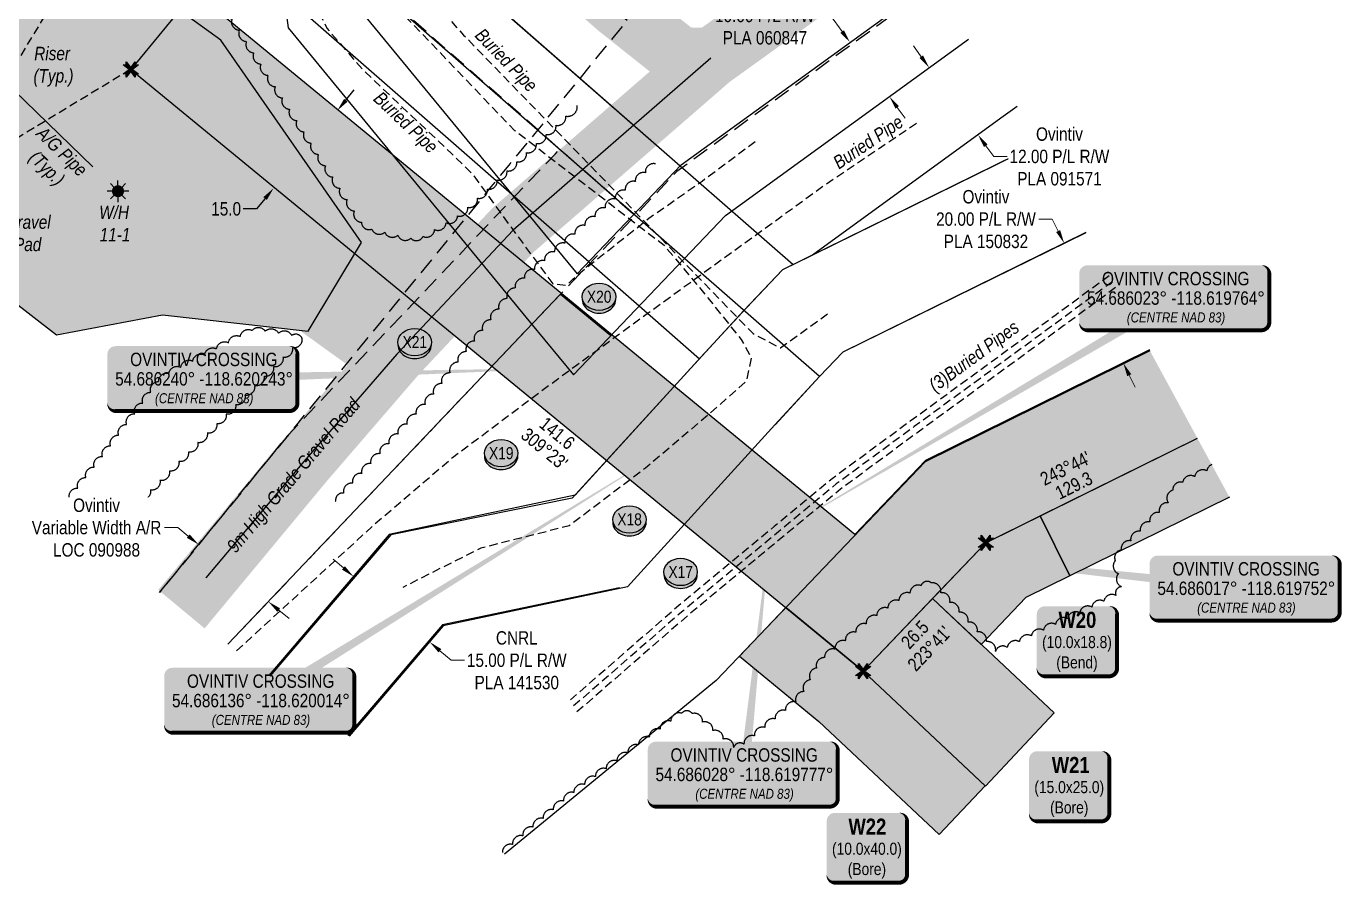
# Model space of a CAD drawing. Extents: x 391873 to 399328, y 6054492 to 6062838.
# Drawn here: x 398008 to 398991, y 6056216 to 6056857 of the extents above; entities that cross this region are included whole.
import ezdxf
from ezdxf.enums import TextEntityAlignment as Align

# ---------------------------------------------------------------- set-up
doc = ezdxf.new("R2010")
doc.units = 0
doc.header["$LTSCALE"] = 5
doc.header["$PDSIZE"] = 0.5
for name, pattern in [('0', [1, 1, 0]), ('foc-ACCESSROAD', [3.75, 2.5, -1.25]), ('foc-TIELINE', [1.875, 1.25, -0.625]), ('UG_PIPE', [1.875, 1.25, -0.625])]:
    doc.linetypes.add(name, pattern=pattern)
doc.layers.get('Defpoints').update_dxf_attribs({"color": 9})
for name, color, linetype, true_color in [('AS-PIPE-AG', 7, 'Continuous', 0x7d00fa), ('AS-PIPE-AG-T', 7, 'Continuous', 0x7d00fa), ('P-TEMP-BLUE-H', 7, 'Continuous', 0x99e6ff)]:
    doc.layers.add(name, color=color, linetype=linetype, true_color=true_color)
for name, color, linetype in [('AS-PIPE-UG', 44, 'UG_PIPE'), ('AS-PIPE-UG-T', 44, 'Continuous'), ('AS-ROADS', 254, 'Continuous'), ('C-RW', 13, 'Continuous'), ('C-WS', 13, 'foc-ACCESSROAD'), ('C-WS-S', 8, 'Continuous'), ('F-AR', 190, 'foc-ACCESSROAD'), ('F-RW', 190, 'Continuous'), ('L-BD1', 253, 'Continuous'), ('L-MON', 1, 'Continuous'), ('L-TIE', 7, 'foc-TIELINE'), ('P-CROSSINGS', 250, 'Continuous'), ('P-PROPOSED', 10, 'Continuous'), ('P-PROPOSED-H', 21, 'Continuous'), ('P-TEMP-BLOCKS', 250, 'Continuous'), ('P-TEMP-BLUE', 146, 'Continuous'), ('P-TXT', 4, 'Continuous'), ('T-BUSH', 110, '0')]:
    doc.layers.add(name, color=color, linetype=linetype)
for name, color, linetype, lineweight in [('C-RW-T', 13, 'Continuous', 9), ('F-RW-T', 190, 'Continuous', 9), ('F-WS-T', 190, 'Continuous', 9), ('T-TEXT', 48, 'Continuous', 18)]:
    doc.layers.add(name, color=color, linetype=linetype, lineweight=lineweight)
doc.styles.add('80', font='ARIALN.TTF', dxfattribs={"height": 10})
doc.styles.add('80CG', font='ARIALN.TTF', dxfattribs={"height": 10})
doc.styles.add('80L', font='ARIALN.TTF', dxfattribs={"height": 10})
doc.styles.add('BOLD', font='ARIALNB.TTF')
doc.styles.add('Crossing', font='ARIALN.TTF', dxfattribs={"height": 10})
doc.dimstyles.new('Compass 5 000', dxfattribs={"dimscale": 5, "dimtxt": 9, "dimasz": 2, "dimexe": 0.2, "dimexo": 0.0625, "dimgap": 0.5, "dimtad": 0, "dimtih": 1, "dimtoh": 1, "dimzin": 0, "dimdsep": 46, "dimtxsty": '80CG', "dimcen": 0.1, "dimse1": 1, "dimse2": 1, "dimclrd": 256, "dimclrt": 256, "dimaunit": 1, "dimadec": 4, "dimazin": 0, "dimtfac": 0.06, "dimtofl": 0, "dimtmove": 0, "dimatfit": 1, "dimfxl": 0.2, "dimtolj": 1, "dimtzin": 0, "dimlwd": -1, "dimarcsym": 0})

# ---------------------------------------------------------------- blocks, each defined once
blk = doc.blocks.new('*U47')
at = {"true_color": 0x99e6ff}
h = blk.add_hatch(color=141, dxfattribs=at)
edge = h.paths.add_edge_path()
edge.add_line((-24, -33.63), (24, -33.63))
edge.add_arc((24, -27.63), 6, 270, 360)
edge.add_line((30, -27.63), (30, 12.5))
edge.add_arc((24, 12.5), 6, 0, 90)
edge.add_line((24, 18.5), (-24, 18.5))
edge.add_arc((-24, 12.5), 6, 90, 180)
edge.add_line((-30, 12.5), (-30, -27.63))
edge.add_arc((-24, -27.63), 6, 180, 270)
at = {"color": 250, "flags": 128}
blk.add_lwpolyline([(-24, -33.63, 3, 3, 0), (24, -33.63, 3, 3, 0.414214), (30, -27.63, 3, 3, 0), (30, 12.5, 3, 0, 0.414214), (24, 18.5, 0, 0, 0), (-24, 18.5, 0, 0, 0.414214), (-30, 12.5, 0, 0, 0), (-30, -27.63, 0, 3, 0.414214)], format="xyseb", close=True, dxfattribs=at)
at = {"flags": 128}
blk.add_lwpolyline([(-18.23, 1.37, 0, 7.5, 0), (0, 0, 0, 0, 0)], format="xyseb", dxfattribs=at)
at = {"color": 250}
for tag, p, height, style in [('TEMP_AREA_W1_001', (-9.21, 2.24), 12, 'BOLD'), ('ENTER_TEXT_001', (-30.66, -12.78), 9, '80')]:
    blk.add_attdef(tag, p, '', height=height, dxfattribs=dict(at, style=style))
blk = doc.blocks.new('*U48')
at = {"true_color": 0x99e6ff}
h = blk.add_hatch(color=141, dxfattribs=at)
edge = h.paths.add_edge_path()
edge.add_line((-24, -33.83), (24, -33.83))
edge.add_arc((24, -27.83), 6, 270, 360)
edge.add_line((30, -27.83), (30, 12.5))
edge.add_arc((24, 12.5), 6, 0, 90)
edge.add_line((24, 18.5), (-24, 18.5))
edge.add_arc((-24, 12.5), 6, 90, 180)
edge.add_line((-30, 12.5), (-30, -27.83))
edge.add_arc((-24, -27.83), 6, 180, 270)
at = {"color": 250, "flags": 128}
blk.add_lwpolyline([(-24, -33.83, 3, 3, 0), (24, -33.83, 3, 3, 0.414214), (30, -27.83, 3, 3, 0), (30, 12.5, 3, 0, 0.414214), (24, 18.5, 0, 0, 0), (-24, 18.5, 0, 0, 0.414214), (-30, 12.5, 0, 0, 0), (-30, -27.83, 0, 3, 0.414214)], format="xyseb", close=True, dxfattribs=at)
at = {"flags": 128}
blk.add_lwpolyline([(-18.23, 1.37, 0, 7.5, 0), (0, 0, 0, 0, 0)], format="xyseb", dxfattribs=at)
at = {"color": 250}
for tag, p, height, style in [('TEMP_AREA_W1_001', (-9.21, 2.24), 12, 'BOLD'), ('ENTER_TEXT_001', (-30.66, -12.78), 9, '80')]:
    blk.add_attdef(tag, p, '', height=height, dxfattribs=dict(at, style=style))
blk = doc.blocks.new('*D185')
at = {"layer": 'C-RW-T', "transparency": 16777216}
for p, q in [((398245.26, 6056452.9), (398237.67, 6056459.42)), ((398317.32, 6056391.05), (398325.65, 6056383.91)), ((398325.65, 6056383.91), (398335.65, 6056383.91))]:
    blk.add_line(p, q, dxfattribs=at)
for points in [[(398246.34, 6056454.17), (398244.17, 6056451.64), (398252.84, 6056446.39)], [(398318.41, 6056392.32), (398316.24, 6056389.79), (398309.73, 6056397.56)]]:
    blk.add_solid(points, dxfattribs=at)
at = {"layer": 'Defpoints', "color": 0, "transparency": 16777216}
for p in [(398309.73, 6056397.56), (398195.8, 6056379.93), (398252.69, 6056331.1)]:
    blk.add_point(p, dxfattribs=at)
at = {"layer": 'C-RW-T', "transparency": 16777216, "insert": (398374.73, 6056383.91), "char_height": 10, "attachment_point": 5, "style": '80CG'}
blk.add_mtext('\\A1;CNRL\\P15.00 P/L R/W\\PPLA 141530', dxfattribs=at)
blk = doc.blocks.new('*D186')
at = {"layer": 'Defpoints', "color": 0, "transparency": 16777216}
for p in [(398783.56, 6056695.37), (398730.59, 6056669.22), (398774.83, 6056579.61)]:
    blk.add_point(p, dxfattribs=at)
at = {"layer": 'F-RW-T', "transparency": 16777216}
for p, q in [((398774.71, 6056713.3), (398764.71, 6056713.3)), ((398779.13, 6056704.34), (398774.71, 6056713.3)), ((398832.22, 6056596.79), (398836.65, 6056587.82))]:
    blk.add_line(p, q, dxfattribs=at)
for points in [[(398780.63, 6056705.08), (398777.64, 6056703.6), (398783.56, 6056695.37)], [(398833.72, 6056597.53), (398830.73, 6056596.05), (398827.8, 6056605.76)]]:
    blk.add_solid(points, dxfattribs=at)
at = {"layer": 'F-RW-T', "transparency": 16777216, "insert": (398725.17, 6056713.3), "char_height": 10, "attachment_point": 5, "style": '80CG'}
blk.add_mtext('\\A1;Ovintiv\\P20.00 P/L R/W\\PPLA 150832', dxfattribs=at)
blk = doc.blocks.new('*D190')
at = {"layer": 'Defpoints', "color": 0, "transparency": 16777216}
for p in [(398719.24, 6056776.25), (398576.1, 6056749.04), (398612.62, 6056698.78)]:
    blk.add_point(p, dxfattribs=at)
at = {"layer": 'F-RW-T', "transparency": 16777216}
for p, q in [((398676.85, 6056834.6), (398670.97, 6056842.69)), ((398725.12, 6056768.16), (398730.99, 6056760.07)), ((398730.99, 6056760.07), (398740.99, 6056760.07))]:
    blk.add_line(p, q, dxfattribs=at)
for points in [[(398678.2, 6056835.58), (398675.5, 6056833.62), (398682.73, 6056826.51)], [(398726.46, 6056769.14), (398723.77, 6056767.18), (398719.24, 6056776.25)]]:
    blk.add_solid(points, dxfattribs=at)
at = {"layer": 'F-RW-T', "transparency": 16777216, "insert": (398780.08, 6056760.07), "char_height": 10, "attachment_point": 5, "style": '80CG', "bg_fill": 3, "box_fill_scale": 1.1, "bg_fill_color": 256, "bg_fill_true_color": 13158600, "bg_fill_transparency": 0}
blk.add_mtext('\\A1;Ovintiv\\P12.00 P/L R/W\\PPLA 091571', dxfattribs=at)
blk = doc.blocks.new('*D189')
at = {"layer": 'Defpoints', "color": 0, "transparency": 16777216}
for p in [(398617.09, 6056840.5), (398623.69, 6056845.29), (398646.45, 6056800.05)]:
    blk.add_point(p, dxfattribs=at)
at = {"layer": 'F-RW-T', "transparency": 16777216}
for p, q in [((398609.16, 6056865.31), (398599.16, 6056865.31)), ((398617.81, 6056853.38), (398609.16, 6056865.31)), ((398658.92, 6056796.75), (398664.79, 6056788.65))]:
    blk.add_line(p, q, dxfattribs=at)
for points in [[(398619.16, 6056854.36), (398616.46, 6056852.4), (398623.69, 6056845.29)], [(398660.27, 6056797.73), (398657.57, 6056795.77), (398653.05, 6056804.84)]]:
    blk.add_solid(points, dxfattribs=at)
at = {"layer": 'F-RW-T', "transparency": 16777216, "insert": (398560.07, 6056865.31), "char_height": 10, "attachment_point": 5, "style": '80CG'}
blk.add_mtext('\\A1;Ovintiv\\P10.00 P/L R/W\\PPLA 060847', dxfattribs=at)
blk = doc.blocks.new('*D191')
at = {"layer": 'Defpoints', "color": 0, "transparency": 16777216}
for p in [(398288.36, 6056755.16), (398193.09, 6056736.4), (398240.78, 6056697.23)]:
    blk.add_point(p, dxfattribs=at)
at = {"layer": 'P-TXT', "transparency": 16777216}
for p, q in [((398247.02, 6056802.06), (398253.36, 6056809.79)), ((398186.74, 6056728.67), (398180.39, 6056720.94)), ((398180.39, 6056720.94), (398170.39, 6056720.94))]:
    blk.add_line(p, q, dxfattribs=at)
for points in [[(398245.73, 6056803.12), (398248.31, 6056801), (398240.67, 6056794.33)], [(398185.45, 6056729.73), (398188.03, 6056727.61), (398193.09, 6056736.4)]]:
    blk.add_solid(points, dxfattribs=at)
at = {"layer": 'P-TXT', "transparency": 16777216, "insert": (398157.64, 6056720.94), "char_height": 10, "attachment_point": 5, "style": '80CG'}
blk.add_mtext('\\A1;15.0', dxfattribs=at)
blk = doc.blocks.new('xing2')
h = blk.add_hatch(color=50)
h.dxf.hatch_style = 1
edge = h.paths.add_edge_path()
edge.add_ellipse((0, 0), major_axis=(-12.5, 0), ratio=0.816297, start_angle=0, end_angle=360)
h = blk.add_hatch(color=250)
h.dxf.hatch_style = 1
edge = h.paths.add_edge_path()
edge.add_ellipse((0, -2.05), major_axis=(-12.5, 0), ratio=0.816297, start_angle=0, end_angle=180)
edge.add_line((12.5, -2.05), (12.5, 0))
edge.add_ellipse((0, 0), major_axis=(-12.5, 0), ratio=0.816297, start_angle=0, end_angle=180, ccw=False)
edge.add_line((-12.5, 0), (-12.5, -2.05))
at = {"color": 250}
blk.add_ellipse((0, 0), major_axis=(-12.5, 0), ratio=0.816297, dxfattribs=at)
blk.add_ellipse((0, -2.05), major_axis=(-12.5, 0), ratio=0.816297, start_param=0, end_param=3.141593, dxfattribs=at)
at = {"color": 250, "style": 'Crossing'}
blk.add_attdef('CROSSING', text='', height=9, dxfattribs=at).set_placement((0.09, 0.02), align=Align.MIDDLE_CENTER)
at = {"color": 250, "style": 'Crossing', "flags": 1}
for tag, p in [('OWNER', (0.09, -12.49)), ('DESCRIPTION', (0.09, -25.77)), ('LOCATION', (0.09, -39.3)), ('DWG_REF', (0.09, -52.84))]:
    blk.add_attdef(tag, text='', height=9, dxfattribs=at).set_placement(p, align=Align.MIDDLE_CENTER)
blk = doc.blocks.new('GAS')
h = blk.add_hatch(color=255)
h.dxf.hatch_style = 1
edge = h.paths.add_edge_path()
edge.add_arc((0, 0), 0.9, 0, 360)
for p, q in [((-0.81, 0), (-1.62, 0)), ((-0.57, 0.57), (-1.14, 1.14)), ((0, 0.81), (0, 1.62)), ((0.57, 0.57), (1.14, 1.14)), ((1.62, 0), (0.81, 0)), ((-0.57, -0.57), (-1.14, -1.14)), ((0, -0.81), (0, -1.62)), ((1.14, -1.14), (0.57, -0.57))]:
    blk.add_line(p, q)
blk.add_circle((0, 0), 0.8)
blk = doc.blocks.new('TEMP')
h = blk.add_hatch(color=255)
h.dxf.hatch_style = 1
h.paths.add_polyline_path([(0, 0.25), (-0.67, 1.15), (-0.67, 0.67), (-1.15, 0.67), (-0.25, 0), (-1.15, -0.67), (-0.67, -0.67), (-0.67, -1.15), (0, -0.25), (0.67, -1.15), (0.67, -0.67), (1.15, -0.67), (0.25, 0), (1.15, 0.67), (0.67, 0.67), (0.67, 1.15)])
h.paths.add_polyline_path([(0.57, 0.85), (0.57, 0.57), (0.85, 0.57), (0.08, 0), (0.85, -0.57), (0.57, -0.57), (0.57, -0.85), (0, -0.08), (-0.57, -0.85), (-0.57, -0.57), (-0.85, -0.57), (-0.08, 0), (-0.85, 0.57), (-0.57, 0.57), (-0.57, 0.85), (0, 0.08)], flags=16)
h = blk.add_hatch(color=1)
h.dxf.hatch_style = 1
h.paths.add_polyline_path([(0, 0.08), (-0.57, 0.85), (-0.57, 0.57), (-0.85, 0.57), (-0.08, 0), (-0.85, -0.57), (-0.57, -0.57), (-0.57, -0.85), (0, -0.08), (0.57, -0.85), (0.57, -0.57), (0.85, -0.57), (0.08, 0), (0.85, 0.57), (0.57, 0.57), (0.57, 0.85)])
at = {"color": 1}
for p, q in [((-0.08, 0), (0.08, 0)), ((0, 0.08), (0, -0.08))]:
    blk.add_line(p, q, dxfattribs=at)
at = {"color": 255, "flags": 128}
blk.add_lwpolyline([(-0.25, 0), (-1.15, 0.67), (-0.67, 0.67), (-0.67, 1.15), (0, 0.25), (0.67, 1.15), (0.67, 0.67), (1.15, 0.67), (0.25, 0), (1.15, -0.67), (0.67, -0.67), (0.67, -1.15), (0, -0.25), (-0.67, -1.15), (-0.67, -0.67), (-1.15, -0.67)], close=True, dxfattribs=at)
at = {"color": 1, "flags": 128}
blk.add_lwpolyline([(-0.08, 0), (-0.85, 0.57), (-0.57, 0.57), (-0.57, 0.85), (0, 0.08), (0.57, 0.85), (0.57, 0.57), (0.85, 0.57), (0.08, 0), (0.85, -0.57), (0.57, -0.57), (0.57, -0.85), (0, -0.08), (-0.57, -0.85), (-0.57, -0.57), (-0.85, -0.57)], close=True, dxfattribs=at)
blk = doc.blocks.new('*U209')
h = blk.add_hatch(color=255)
edge = h.paths.add_edge_path()
edge.add_line((-66, -24), (64, -24))
edge.add_arc((64, -18), 6, 270, 360)
edge.add_line((70, -18), (70, 18.5))
edge.add_arc((64, 18.5), 6, 0, 90)
edge.add_line((64, 24.5), (-66, 24.5))
edge.add_arc((-66, 18.5), 6, 90, 180)
edge.add_line((-72, 18.5), (-72, -18))
edge.add_arc((-66, -18), 6, 180, 270)
at = {"color": 14, "flags": 128}
blk.add_lwpolyline([(19.43, 182.64, 0, 7.5, 0), (0, 0, 0, 0, 0)], format="xyseb", dxfattribs=at)
blk.add_lwpolyline([(-66, -24, 3, 3, 0), (64, -24, 3, 3, 0.414214), (70, -18, 3, 3, 0), (70, 18.5, 3, 0, 0.414214), (64, 24.5, 0, 0, 0), (-66, 24.5, 0, 0, 0.414214), (-72, 18.5, 0, 0, 0), (-72, -18, 0, 3, 0.414214)], format="xyseb", close=True, dxfattribs=at)
at = {"color": 14, "insert": (-36.83, -10.64), "char_height": 7.5, "attachment_point": 1, "style": '80L'}
blk.add_mtext_dynamic_manual_height_columns('\\pi0.40073;{\\fArial Narrow|b0|i1|c0|p34;(CENTRE NAD 83)}', width=73.0747, gutter_width=45, heights=[0], dxfattribs=at)
at = {"color": 14, "style": '80'}
for p in [(-36.68, 9.6), (-64.06, -4.13)]:
    blk.add_attdef('ENTER_TEXT_001', p, '', height=10, dxfattribs=at)
blk = doc.blocks.new('*U210')
h = blk.add_hatch(color=255)
edge = h.paths.add_edge_path()
edge.add_line((-66, -24), (64, -24))
edge.add_arc((64, -18), 6, 270, 360)
edge.add_line((70, -18), (70, 18.5))
edge.add_arc((64, 18.5), 6, 0, 90)
edge.add_line((64, 24.5), (-66, 24.5))
edge.add_arc((-66, 18.5), 6, 90, 180)
edge.add_line((-72, 18.5), (-72, -18))
edge.add_arc((-66, -18), 6, 180, 270)
at = {"color": 14, "flags": 128}
blk.add_lwpolyline([(-66, -24, 3, 3, 0), (64, -24, 3, 3, 0.414214), (70, -18, 3, 3, 0), (70, 18.5, 3, 0, 0.414214), (64, 24.5, 0, 0, 0), (-66, 24.5, 0, 0, 0.414214), (-72, 18.5, 0, 0, 0), (-72, -18, 0, 3, 0.414214)], format="xyseb", close=True, dxfattribs=at)
blk.add_lwpolyline([(-299.07, -176.4, 0, 7.5, 0), (0, 0, 0, 0, 0)], format="xyseb", dxfattribs=at)
at = {"color": 14, "insert": (-36.83, -10.64), "char_height": 7.5, "attachment_point": 1, "style": '80L'}
blk.add_mtext_dynamic_manual_height_columns('\\pi0.40073;{\\fArial Narrow|b0|i1|c0|p34;(CENTRE NAD 83)}', width=73.0747, gutter_width=45, heights=[0], dxfattribs=at)
at = {"color": 14, "style": '80'}
for p in [(-36.68, 9.6), (-64.06, -4.13)]:
    blk.add_attdef('ENTER_TEXT_001', p, '', height=10, dxfattribs=at)
blk = doc.blocks.new('*U211')
h = blk.add_hatch(color=255)
edge = h.paths.add_edge_path()
edge.add_line((-66, -24), (64, -24))
edge.add_arc((64, -18), 6, 270, 360)
edge.add_line((70, -18), (70, 18.5))
edge.add_arc((64, 18.5), 6, 0, 90)
edge.add_line((64, 24.5), (-66, 24.5))
edge.add_arc((-66, 18.5), 6, 90, 180)
edge.add_line((-72, 18.5), (-72, -18))
edge.add_arc((-66, -18), 6, 180, 270)
at = {"color": 14, "flags": 128}
blk.add_lwpolyline([(-347.72, 37.15, 0, 7.5, 0), (0, 0, 0, 0, 0)], format="xyseb", dxfattribs=at)
blk.add_lwpolyline([(-66, -24, 3, 3, 0), (64, -24, 3, 3, 0.414214), (70, -18, 3, 3, 0), (70, 18.5, 3, 0, 0.414214), (64, 24.5, 0, 0, 0), (-66, 24.5, 0, 0, 0.414214), (-72, 18.5, 0, 0, 0), (-72, -18, 0, 3, 0.414214)], format="xyseb", close=True, dxfattribs=at)
at = {"color": 14, "insert": (-36.83, -10.64), "char_height": 7.5, "attachment_point": 1, "style": '80L'}
blk.add_mtext_dynamic_manual_height_columns('\\pi0.40073;{\\fArial Narrow|b0|i1|c0|p34;(CENTRE NAD 83)}', width=73.0747, gutter_width=45, heights=[0], dxfattribs=at)
at = {"color": 14, "style": '80'}
for p in [(-36.68, 9.6), (-64.06, -4.13)]:
    blk.add_attdef('ENTER_TEXT_001', p, '', height=10, dxfattribs=at)
blk = doc.blocks.new('*U213')
h = blk.add_hatch(color=255)
edge = h.paths.add_edge_path()
edge.add_line((-66, -24), (64, -24))
edge.add_arc((64, -18), 6, 270, 360)
edge.add_line((70, -18), (70, 18.5))
edge.add_arc((64, 18.5), 6, 0, 90)
edge.add_line((64, 24.5), (-66, 24.5))
edge.add_arc((-66, 18.5), 6, 90, 180)
edge.add_line((-72, 18.5), (-72, -18))
edge.add_arc((-66, -18), 6, 180, 270)
at = {"color": 14, "flags": 128}
blk.add_lwpolyline([(305.76, 189.04, 0, 7.5, 0), (0, 0, 0, 0, 0)], format="xyseb", dxfattribs=at)
blk.add_lwpolyline([(-66, -24, 3, 3, 0), (64, -24, 3, 3, 0.414214), (70, -18, 3, 3, 0), (70, 18.5, 3, 0, 0.414214), (64, 24.5, 0, 0, 0), (-66, 24.5, 0, 0, 0.414214), (-72, 18.5, 0, 0, 0), (-72, -18, 0, 3, 0.414214)], format="xyseb", close=True, dxfattribs=at)
at = {"color": 14, "insert": (-36.83, -10.64), "char_height": 7.5, "attachment_point": 1, "style": '80L'}
blk.add_mtext_dynamic_manual_height_columns('\\pi0.40073;{\\fArial Narrow|b0|i1|c0|p34;(CENTRE NAD 83)}', width=73.0747, gutter_width=45, heights=[0], dxfattribs=at)
at = {"color": 14, "style": '80'}
for p in [(-36.68, 9.6), (-64.06, -4.13)]:
    blk.add_attdef('ENTER_TEXT_001', p, '', height=10, dxfattribs=at)
blk = doc.blocks.new('*D212')
at = {"layer": 'Defpoints', "color": 0, "transparency": 16777216}
for p in [(398137.1, 6056470.31), (398137.36, 6056470.63), (398189.46, 6056428.02)]:
    blk.add_point(p, dxfattribs=at)
at = {"layer": 'F-RW-T', "transparency": 16777216}
for p, q in [((398121.61, 6056482.97), (398111.61, 6056482.97)), ((398129.35, 6056476.64), (398121.61, 6056482.97)), ((398196.94, 6056421.38), (398204.68, 6056415.05))]:
    blk.add_line(p, q, dxfattribs=at)
for points in [[(398130.41, 6056477.93), (398128.3, 6056475.35), (398137.1, 6056470.31)], [(398198, 6056422.67), (398195.89, 6056420.09), (398189.2, 6056427.71)]]:
    blk.add_solid(points, dxfattribs=at)
at = {"layer": 'F-RW-T', "transparency": 16777216, "insert": (398060.83, 6056482.97), "char_height": 10, "attachment_point": 5, "style": '80CG', "bg_fill": 3, "box_fill_scale": 1.1, "bg_fill_color": 256, "bg_fill_true_color": 13158600, "bg_fill_transparency": 0}
blk.add_mtext('\\A1;Ovintiv\\PVariable Width A/R\\PLOC 090988', dxfattribs=at)
blk = doc.blocks.new('*U214')
h = blk.add_hatch(color=255)
edge = h.paths.add_edge_path()
edge.add_line((-66, -24), (64, -24))
edge.add_arc((64, -18), 6, 270, 360)
edge.add_line((70, -18), (70, 18.5))
edge.add_arc((64, 18.5), 6, 0, 90)
edge.add_line((64, 24.5), (-66, 24.5))
edge.add_arc((-66, 18.5), 6, 90, 180)
edge.add_line((-72, 18.5), (-72, -18))
edge.add_arc((-66, -18), 6, 180, 270)
at = {"color": 14, "flags": 128}
blk.add_lwpolyline([(-66, -24, 3, 3, 0), (64, -24, 3, 3, 0.414214), (70, -18, 3, 3, 0), (70, 18.5, 3, 0, 0.414214), (64, 24.5, 0, 0, 0), (-66, 24.5, 0, 0, 0.414214), (-72, 18.5, 0, 0, 0), (-72, -18, 0, 3, 0.414214)], format="xyseb", close=True, dxfattribs=at)
blk.add_lwpolyline([(275.77, 8.28, 0, 7.5, 0), (0, 0, 0, 0, 0)], format="xyseb", dxfattribs=at)
at = {"color": 14, "insert": (-36.83, -10.64), "char_height": 7.5, "attachment_point": 1, "style": '80L'}
blk.add_mtext_dynamic_manual_height_columns('\\pi0.40073;{\\fArial Narrow|b0|i1|c0|p34;(CENTRE NAD 83)}', width=73.0747, gutter_width=45, heights=[0], dxfattribs=at)
at = {"color": 14, "style": '80'}
for p in [(-36.68, 9.6), (-64.06, -4.13)]:
    blk.add_attdef('ENTER_TEXT_001', p, '', height=10, dxfattribs=at)

msp = doc.modelspace()

# ---------------------------------------------------------------- hatches: boundary and pattern name
at = {"layer": 'AS-ROADS'}
h = msp.add_hatch(color=256, dxfattribs=at)
h.dxf.hatch_style = 1
h.paths.add_polyline_path([(398218.99, 6056629.593), (398258.845, 6056695.921), (398153.704, 6056846.864), (398099.2, 6056886.428), (398023.49, 6056940.413), (397965.42, 6056931.488), (397924.495, 6056893.453), (397884.71, 6056826.853), (397888.13, 6056781.378), (397945.11, 6056693.308), (398031.045, 6056626.883), (398110.07, 6056641.883)])
at = {"layer": 'P-PROPOSED-H'}
h = msp.add_hatch(color=256, dxfattribs=at)
h.dxf.hatch_style = 1
h.paths.add_polyline_path([(398883.143, 6056549.707), (398847.327, 6056615.635), (398679.933, 6056533.035), (398627.248, 6056477.898), (398133.929, 6056883.063), (398086.347, 6056825.128), (398633.408, 6056375.824), (398724.986, 6056471.665)])
at = {"layer": 'P-TEMP-BLUE-H'}
h = msp.add_hatch(color=256, dxfattribs=at)
h.dxf.hatch_style = 1
h.paths.add_polyline_path([(398907.021, 6056505.756), (398883.143, 6056549.707), (398765.594, 6056491.703), (398787.708, 6056446.881)])
h = msp.add_hatch(color=256, dxfattribs=at)
h.dxf.hatch_style = 1
h.paths.add_polyline_path([(398685.354, 6056430.188), (398724.986, 6056471.665), (398765.594, 6056491.703), (398787.708, 6056446.881), (398755.022, 6056430.752), (398721.49, 6056395.659)])
h = msp.add_hatch(color=256, dxfattribs=at)
h.dxf.hatch_style = 1
h.paths.add_polyline_path([(398776.056, 6056344.726), (398724.739, 6056290.071), (398633.408, 6056375.824), (398685.203, 6056430.03)])
h = msp.add_hatch(color=256, dxfattribs=at)
h.dxf.hatch_style = 1
h.paths.add_polyline_path([(398540.973, 6056387.065), (398600.405, 6056338.253), (398690.322, 6056253.827), (398724.533, 6056290.263), (398633.408, 6056375.824), (398575.599, 6056423.303)])

# ---------------------------------------------------------------- linework, layer by layer
at = {"layer": 'AS-PIPE-AG', "flags": 128}
msp.add_lwpolyline([(397990.87, 6056817.533), (398058.045, 6056752.418)], dxfattribs=at)
at = {"layer": 'AS-PIPE-UG', "flags": 128}
for points in [[(398080.981, 6057105.915), (398137.905, 6057058.058), (398248.48, 6056941.968), (398281.98, 6056908.788), (398335.03, 6056850.758), (398394.045, 6056789.963), (398551.21, 6056627.813), (398571.65, 6056617.153), (398607.015, 6056642.708)], [(398069.858, 6057093.368), (398110.345, 6057053.083), (398171.24, 6056993.173), (398234.75, 6056931.133), (398293.675, 6056862.418), (398293.675, 6056862.443), (398373.045, 6056779.513), (398373.175, 6056779.533), (398484.825, 6056693.768), (398515.28, 6056657.258), (398542.24, 6056623.523), (398549.87, 6056609.933), (398546.19, 6056592.263), (398517.33, 6056566.883), (398470.96, 6056527.408), (398413.885, 6056484.318), (398347.86, 6056467.658), (398289.495, 6056438.348)], [(398185.415, 6057045.868), (398106.665, 6056960.498), (398050.705, 6056897.903), (398020.98, 6056863.368), (398004.165, 6056835.513)], [(398201.105, 6057023.753), (398213.795, 6056903.973), (398217.715, 6056892.043), (398223.145, 6056875.953), (398232.885, 6056855.873), (398259.875, 6056824.653), (398325.62, 6056762.648), (398341.38, 6056747.303), (398370.985, 6056706.448), (398401.655, 6056664.968), (398411.85, 6056663.953), (398416.53, 6056668.428), (398427.155, 6056677.438), (398473.4, 6056713.918), (398513.14, 6056741.753), (398553.155, 6056771.563)], [(398165.428, 6056390.911), (398268.935, 6056485.883), (398326.815, 6056535.388), (398399.075, 6056589.508), (398419.365, 6056604.273), (398472.2, 6056642.843), (398603.34, 6056737.803), (398675.34, 6056786.408)], [(398817.234, 6056671.029), (398777.565, 6056641.893), (398668.625, 6056562.403), (398610.335, 6056519.523), (398567.09, 6056483.808), (398495.73, 6056424.773), (398412.735, 6056352.568)], [(398819.642, 6056666.596), (398780.517, 6056637.86), (398671.579, 6056558.371), (398613.41, 6056515.58), (398570.273, 6056479.954), (398498.964, 6056420.962), (398416.016, 6056348.797)], [(398822.05, 6056662.164), (398783.47, 6056633.827), (398674.533, 6056554.34), (398616.484, 6056511.637), (398573.455, 6056476.101), (398502.197, 6056417.15), (398419.296, 6056345.027)]]:
    msp.add_lwpolyline(points, dxfattribs=at)
at = {"layer": 'AS-ROADS', "flags": 128}
for points, const_width in [([(398519.775, 6056833.458), (398496.832, 6056834.162), (398450.779, 6056870.729), (398124.404, 6057154.9)], 44.983), ([(398519.775, 6056833.433), (398653.072, 6056929.131)], 44.983), ([(398519.775, 6056833.433), (398371.985, 6056705.138), (398285.02, 6056612.563), (398215.76, 6056532.328), (398124.261, 6056422.115)], 44.983), ([(398293.355, 6056618.248), (398204.835, 6056681.943)], 74.971)]:
    msp.add_lwpolyline(points, dxfattribs=dict(at, const_width=const_width))
msp.add_lwpolyline([(398218.99, 6056629.593), (398258.845, 6056695.921), (398153.704, 6056846.864), (398099.2, 6056886.428), (398023.49, 6056940.413), (397965.42, 6056931.488), (397924.495, 6056893.453), (397884.71, 6056826.853), (397888.13, 6056781.378), (397945.11, 6056693.308), (398031.045, 6056626.883), (398110.07, 6056641.883)], close=True, dxfattribs=at)
msp.add_lwpolyline([(398519.775, 6056833.433), (398519.775, 6056833.458), (398371.985, 6056705.138), (398371.99, 6056705.163), (398285.02, 6056612.563), (398285.02, 6056612.588), (398215.76, 6056532.328), (398215.765, 6056532.353), (398142.385, 6056445.463), (398142.385, 6056445.488)], dxfattribs=at)
at = {"layer": 'C-RW'}
for p, q in [((398428.535, 6056681.433), (398020.855, 6057038.089)), ((398428.535, 6056681.433), (398466.144, 6056648.531)), ((398466.144, 6056648.531), (398511.23, 6056609.088))]:
    msp.add_line(p, q, dxfattribs=at)
for points in [[(398086.133, 6057111.728), (398581.211, 6056679.334), (398763.878, 6056769.244)], [(398799.695, 6056703.313), (398618.283, 6056614.021), (398600.86, 6056595.813), (398052.978, 6057074.325)], [(398763.878, 6056769.244), (398573.281, 6056675.431), (398546.222, 6056647.154), (398512.262, 6056610.349), (398418.351, 6056507.227), (398279.369, 6056477.844), (398189.562, 6056372.618)], [(398799.695, 6056703.313), (398618.283, 6056614.021), (398600.86, 6056595.813), (398567.527, 6056559.688), (398457.506, 6056438.877), (398319.834, 6056409.771), (398249.409, 6056327.255)]]:
    msp.add_lwpolyline(points, dxfattribs=at)
at = {"layer": 'C-RW', "flags": 128}
msp.add_lwpolyline([(398180.1, 6057030.443), (398496.815, 6056753.044), (398497.534, 6056753.797), (398682.793, 6056888.147)], dxfattribs=at)
at = {"layer": 'C-WS', "flags": 128}
msp.add_lwpolyline([(398113.645, 6057142.763), (398457.311, 6056861.904), (398418.783, 6056814.787), (398390.402, 6056780.015), (398387.146, 6056776.046), (398368.734, 6056753.587), (398357.127, 6056739.38), (398355.459, 6056737.35), (398329.041, 6056705.042), (398324.815, 6056699.875), (398312.91, 6056685.316), (398218.314, 6056569.629), (398204.168, 6056552.335), (398107.854, 6056434.551)], dxfattribs=at)
at = {"layer": 'F-AR', "flags": 128}
for points in [[(398683.973, 6056886.52), (398494.371, 6056748.898), (398463.187, 6056716.05), (398406.817, 6056765.595), (398390.402, 6056780.015), (398243.495, 6056909.091), (398186.294, 6056959.348), (398054.056, 6057075.542)], [(398107.854, 6056434.551), (398204.168, 6056552.335), (398333.893, 6056688.853), (398368.629, 6056725.591), (398403.339, 6056761.933), (398406.817, 6056765.595), (398463.187, 6056716.05), (398460.043, 6056712.601), (398425.713, 6056676.385), (398416.598, 6056667.051), (398407.412, 6056657.388), (398381.909, 6056630.545), (398158.897, 6056395.862)]]:
    msp.add_lwpolyline(points, dxfattribs=at)
at = {"layer": 'F-RW'}
for p, q in [((398799.768, 6056703.179), (398618.283, 6056614.021)), ((398618.283, 6056614.021), (398600.86, 6056595.813)), ((398600.86, 6056595.813), (398567.681, 6056559.706))]:
    msp.add_line(p, q, dxfattribs=at)
for points in [[(398180.239, 6057030.469), (398203.95, 6056856.113), (398385.025, 6056635.983), (398417.035, 6056597.069), (398530.554, 6056716.002), (398712.135, 6056847.686)], [(398237.622, 6056979.419), (398251.563, 6056876.907), (398419.813, 6056672.368), (398497.534, 6056753.797), (398682.793, 6056888.147)], [(398847.626, 6056615.086), (398679.655, 6056532.201), (398523.584, 6056368.866), (398365.509, 6056239.253)], [(398451.422, 6056438.036), (398319.264, 6056410.49), (398248.578, 6056327.885)]]:
    msp.add_lwpolyline(points, dxfattribs=at)
at = {"layer": 'F-RW', "flags": 128}
for points in [[(398748.516, 6056797.52), (398736.232, 6056788.603), (398595.586, 6056686.41), (398573.281, 6056675.431), (398544.372, 6056645.149), (398507.38, 6056604.988), (398416.031, 6056505.039), (398280.724, 6056477.511), (398190.251, 6056372.096)], [(398158.897, 6056395.862), (398381.909, 6056630.545), (398407.412, 6056657.388), (398445.08, 6056626.451)]]:
    msp.add_lwpolyline(points, dxfattribs=at)
at = {"layer": 'L-TIE', "flags": 128}
msp.add_lwpolyline([(398086.347, 6056825.128), (397824.041, 6056666.493)], dxfattribs=at)
at = {"layer": 'P-PROPOSED', "flags": 128}
msp.add_lwpolyline([(398847.327, 6056615.635), (398679.933, 6056533.035), (398627.248, 6056477.898), (398133.929, 6056883.063), (398086.347, 6056825.128), (398633.408, 6056375.824), (398724.986, 6056471.665), (398883.143, 6056549.707)], dxfattribs=at)
at = {"layer": 'P-TEMP-BLUE', "flags": 128}
msp.add_lwpolyline([(398907.021, 6056505.756), (398787.708, 6056446.881), (398765.594, 6056491.703), (398883.143, 6056549.707)], dxfattribs=at)
for points in [[(398685.354, 6056430.188), (398724.986, 6056471.665), (398724.986, 6056471.665), (398765.594, 6056491.703), (398787.708, 6056446.881), (398755.022, 6056430.752), (398721.49, 6056395.659)], [(398776.056, 6056344.726), (398724.739, 6056290.071), (398633.408, 6056375.824), (398685.203, 6056430.03)], [(398540.973, 6056387.065), (398600.405, 6056338.253), (398690.322, 6056253.827), (398724.533, 6056290.263), (398633.408, 6056375.824), (398575.599, 6056423.303)]]:
    msp.add_lwpolyline(points, close=True, dxfattribs=at)
at = {"layer": 'T-BUSH', "flags": 128}
for points in [[(398267.765, 6057021.752, 0.5205671), (398258.621, 6057017.712, 0.5205671), (398249.478, 6057013.672, 0.5205671), (398240.334, 6057009.632, 0.5205671), (398231.191, 6057005.592, 0.5205671), (398222.048, 6057001.552, 0.5205671), (398212.904, 6056997.512, 0.5205671), (398203.761, 6056993.472, 0.5205671), (398194.617, 6056989.432, 0.5205671), (398186.462, 6056984.245, 0.5205671), (398181.116, 6056975.799, 0.5205671), (398175.77, 6056967.353, 0.5205671), (398170.423, 6056958.907, 0.5205671), (398165.077, 6056950.46, 0.5205671), (398159.731, 6056942.014, 0.5205671), (398154.384, 6056933.568, 0.5205671), (398149.038, 6056925.122, 0.5205671), (398143.692, 6056916.675, 0.5205671), (398140.963, 6056908.037, 0.5205671), (398145.015, 6056898.899, 0.5205671), (398149.068, 6056889.761, 0.5205671), (398153.121, 6056880.624, 0.5205671), (398157.174, 6056871.486, 0.5205671), (398162.102, 6056862.817, 0.5205671), (398167.468, 6056854.384, 0.5205671), (398172.835, 6056845.95, 0.5205671), (398178.201, 6056837.517, 0.5205671), (398183.568, 6056829.083, 0.5205671), (398188.934, 6056820.65, 0.5205671), (398194.301, 6056812.216, 0.5205671), (398199.667, 6056803.783, 0.5205671), (398205.034, 6056795.35, 0.5205671), (398210.4, 6056786.916, 0.5205671), (398215.767, 6056778.483, 0.5205671), (398221.134, 6056770.049, 0.5205671), (398226.5, 6056761.616, 0.5205671), (398231.867, 6056753.182, 0.5205671), (398237.233, 6056744.749, 0.5205671), (398242.6, 6056736.315, 0.5205671), (398247.966, 6056727.882, 0.5205671), (398253.333, 6056719.449, 0.5205671), (398258.699, 6056711.015, 0.5205671), (398266.38, 6056705.841, 0.5205671), (398276.111, 6056703.556, 0.5205671), (398285.843, 6056701.271, 0.5205671), (398295.574, 6056698.986, 0.5205671), (398304.742, 6056700.382, 0.5205671), (398313.343, 6056705.475, 0.5205671), (398321.944, 6056710.568, 0.5205671), (398330.546, 6056715.661, 0.5205671), (398338.111, 6056722.141, 0.5205671), (398345.431, 6056728.948, 0.5205671), (398352.751, 6056735.756, 0.5205671), (398360.071, 6056742.563, 0.5205671), (398367.391, 6056749.37, 0.5205671), (398374.711, 6056756.178, 0.5205671), (398382.031, 6056762.985, 0.5205671), (398389.351, 6056769.793, 0.5205671), (398396.671, 6056776.6, 0.5205671), (398403.991, 6056783.407, 0.5205671), (398411.311, 6056790.215, 0.5205671), (398419.828, 6056798.135, 0.5205671)], [(398478.357, 6056754.564, 0.5205671), (398470.825, 6056747.991, 0.5205671), (398463.294, 6056741.418, 0.5205671), (398455.763, 6056734.846, 0.5205671), (398448.231, 6056728.273, 0.5205671), (398440.7, 6056721.7, 0.5205671), (398433.169, 6056715.127, 0.5205671), (398425.637, 6056708.555, 0.5205671), (398418.106, 6056701.982, 0.5205671), (398410.574, 6056695.409, 0.5205671), (398403.043, 6056688.836, 0.5205671), (398395.512, 6056682.264, 0.5205671), (398387.98, 6056675.691, 0.5205671), (398380.449, 6056669.118, 0.5205671), (398373.612, 6056661.893, 0.5205671), (398367.513, 6056653.972, 0.5205671), (398361.415, 6056646.052, 0.5205671), (398355.316, 6056638.131, 0.5205671), (398349.218, 6056630.211, 0.5205671), (398343.12, 6056622.291, 0.5205671), (398337.021, 6056614.37, 0.5205671), (398330.923, 6056606.45, 0.5205671), (398324.825, 6056598.53, 0.5205671), (398318.726, 6056590.609, 0.5205671), (398312.628, 6056582.689, 0.5205671), (398306.324, 6056574.941, 0.5205671), (398299.552, 6056567.588, 0.5205671), (398292.78, 6056560.236, 0.5205671), (398286.008, 6056552.883, 0.5205671), (398279.236, 6056545.53, 0.5205671), (398272.464, 6056538.178, 0.5205671), (398265.692, 6056530.825, 0.5205671), (398258.92, 6056523.472, 0.5205671), (398252.148, 6056516.119, 0.5205671), (398245.376, 6056508.767, 0.5205671), (398239.491, 6056502.377, 0.5205671)], [(398032.19, 6056496.387, -0.0957524), (398034.483, 6056496.708, -0.5205671), (398040.631, 6056504.59, -0.5205671), (398046.779, 6056512.472, -0.5205671), (398052.927, 6056520.354, -0.5205671), (398059.075, 6056528.236, -0.5205671), (398065.224, 6056536.117, -0.5205671), (398071.318, 6056544.041, -0.5205671), (398077.322, 6056552.033, -0.5205671), (398083.326, 6056560.025, -0.5205671), (398089.33, 6056568.017, -0.5205671), (398095.334, 6056576.009, -0.5205671), (398101.337, 6056584.002, -0.5205671), (398107.341, 6056591.994, -0.5205671), (398114.913, 6056598.131, -0.5205671), (398123.795, 6056602.716, -0.5205671), (398132.677, 6056607.302, -0.5205671), (398141.56, 6056611.888, -0.5205671), (398150.442, 6056616.473, -0.5205671), (398159.324, 6056621.059, -0.5205671), (398168.207, 6056625.644, -0.5205671), (398177.089, 6056630.23, -0.5205671), (398186.823, 6056629.589, -0.5205671), (398196.702, 6056628.062, -0.5205671), (398206.581, 6056626.535, -0.5205671), (398214.184, 6056624.263, -0.5205671), (398207.119, 6056617.191, -0.5205671), (398200.055, 6056610.118, -0.5205671), (398192.99, 6056603.046, -0.5205671), (398185.925, 6056595.974, -0.5205671), (398178.861, 6056588.902, -0.5205671), (398171.796, 6056581.83, -0.5205671), (398164.732, 6056574.758, -0.5205671), (398157.667, 6056567.686, -0.5205671), (398150.603, 6056560.614, -0.5205671), (398143.538, 6056553.542, -0.5205671), (398136.473, 6056546.47, -0.5205671), (398129.409, 6056539.398, -0.5205671), (398122.344, 6056532.326, -0.5205671), (398115.28, 6056525.254, -0.5205671), (398108.215, 6056518.182, -0.5205671), (398101.15, 6056511.109, -0.5205671), (398094.086, 6056504.037, -0.5205671), (398086.983, 6056496.928)], [(398893.839, 6056530.02, 0.258948), (398890.146, 6056525.39, 0.5205671), (398881.121, 6056521.092, 0.5205671), (398872.096, 6056516.794, 0.5205671), (398864.769, 6056510.961, 0.5205671), (398861.399, 6056501.55, 0.5205671), (398854.646, 6056494.293, 0.5205671), (398847.546, 6056487.257, 0.5205671), (398840.445, 6056480.221, 0.5205671), (398833.344, 6056473.185, 0.5205671), (398826.244, 6056466.149, 0.5205671), (398821.804, 6056458.356, 0.5205671), (398824.141, 6056448.637, 0.5205671), (398826.477, 6056438.918, 0.5205671), (398822.275, 6056432.313, 0.5205671), (398813.255, 6056428.006, 0.5205671), (398804.235, 6056423.698, 0.5205671), (398795.215, 6056419.39, 0.5205671), (398786.194, 6056415.082, 0.5205671), (398777.174, 6056410.774, 0.5205671), (398768.154, 6056406.466, 0.5205671), (398759.134, 6056402.158, 0.5205671), (398750.113, 6056397.85, 0.5205671), (398741.093, 6056393.543, 0.5205671), (398732.32, 6056390.543, 0.5205671), (398725.495, 6056397.846, 0.5205671), (398718.67, 6056405.149, 0.5205671), (398711.844, 6056412.453, 0.5205671), (398705.019, 6056419.756, 0.5205671), (398698.193, 6056427.059, 0.5205671), (398691.368, 6056434.362, 0.5205671), (398684.542, 6056441.665, 0.5205671), (398676.673, 6056439.69, 0.5205671), (398668.395, 6056434.087, 0.5205671), (398660.117, 6056428.484, 0.5205671), (398651.839, 6056422.88, 0.5205671), (398643.56, 6056417.277, 0.5205671), (398635.662, 6056411.164, 0.5205671), (398627.908, 6056404.854, 0.5205671), (398620.155, 6056398.545, 0.5205671), (398612.401, 6056392.236, 0.5205671), (398604.648, 6056385.926, 0.5205671), (398598.658, 6056378.162, 0.5205671), (398593.936, 6056369.352, 0.5205671), (398589.215, 6056360.541, 0.5205671), (398583.173, 6056352.817, 0.5205671), (398575.43, 6056346.495, 0.5205671), (398567.687, 6056340.173, 0.5205671), (398559.944, 6056333.852, 0.5205671), (398552.2, 6056327.53, 0.5205671), (398544.457, 6056321.208, 0.5205671), (398536.718, 6056318.796, 0.5205671), (398528.986, 6056325.132, 0.5205671), (398521.255, 6056331.468, 0.5205671), (398513.523, 6056337.804, 0.5205671), (398505.791, 6056344.14, 0.5205671), (398497.896, 6056344.363, 0.5205671), (398489.837, 6056338.449, 0.5205671), (398481.778, 6056332.535, 0.5205671), (398473.719, 6056326.621, 0.5205671), (398465.66, 6056320.708, 0.5205671), (398457.6, 6056314.794, 0.5205671), (398449.541, 6056308.88, 0.5205671), (398441.482, 6056302.966, 0.5205671), (398433.423, 6056297.053, 0.5205671), (398425.364, 6056291.139, 0.5205671), (398417.304, 6056285.225, 0.5205671), (398409.633, 6056278.822, 0.5205671), (398402.022, 6056272.341, 0.5205671), (398394.412, 6056265.86, 0.5205671), (398386.801, 6056259.379, 0.5205671), (398379.191, 6056252.898, 0.5205671), (398371.58, 6056246.417, 0.4945369), (398363.943, 6056240.44)]]:
    msp.add_lwpolyline(points, format="xyb", dxfattribs=at)

# ---------------------------------------------------------------- block references
ref = msp.add_blockref('*U210', (398866.856, 6056654.321), dxfattribs=dict(xscale=0.99961337, yscale=0.99961337, zscale=0.99961337))
ref.add_attrib('ENTER_TEXT_001', '54.686023%%D -118.619764%%D', (398800.691, 6056649.388), dxfattribs={"color": 14, "height": 9.99613, "style": '80'})
ref.add_attrib('ENTER_TEXT_001', 'OVINTIV CROSSING', (398811.877, 6056663.905), dxfattribs={"color": 14, "height": 9.99613, "style": '80'})
ref = msp.add_blockref('*U214', (398140.935, 6056593.985), dxfattribs=dict(xscale=0.99961337, yscale=0.99961337, zscale=0.99961337))
ref.add_attrib('ENTER_TEXT_001', '54.686240%%D -118.620243%%D', (398074.771, 6056589.052), dxfattribs={"color": 14, "height": 9.99613, "style": '80'})
ref.add_attrib('ENTER_TEXT_001', 'OVINTIV CROSSING', (398085.956, 6056603.569), dxfattribs={"color": 14, "height": 9.99613, "style": '80'})
ref = msp.add_blockref('*U209', (398544.54, 6056298.657), dxfattribs=dict(xscale=0.99961337, yscale=0.99961337, zscale=0.99961337))
ref.add_attrib('ENTER_TEXT_001', '54.686028%%D -118.619777%%D', (398478.375, 6056293.724), dxfattribs={"color": 14, "height": 9.99613, "style": '80'})
ref.add_attrib('ENTER_TEXT_001', 'OVINTIV CROSSING', (398489.561, 6056308.241), dxfattribs={"color": 14, "height": 9.99613, "style": '80'})
ref = msp.add_blockref('*U211', (398919.424, 6056437.623), dxfattribs=dict(xscale=0.99961337, yscale=0.99961337, zscale=0.99961337))
ref.add_attrib('ENTER_TEXT_001', '54.686017%%D -118.619752%%D', (398853.259, 6056432.689), dxfattribs={"color": 14, "height": 9.99613, "style": '80'})
ref.add_attrib('ENTER_TEXT_001', 'OVINTIV CROSSING', (398864.445, 6056447.206), dxfattribs={"color": 14, "height": 9.99613, "style": '80'})
at = {"layer": 'C-WS-S', "xscale": 4.998066850000019, "yscale": 4.998066850000019, "zscale": 4.998066850000019}
msp.add_blockref('GAS', (398076.85, 6056734.178), dxfattribs=at)
at = {"layer": 'L-MON', "xscale": 4.998066850000019, "yscale": 4.998066850000019, "zscale": 4.998066850000019}
for p in [(398086.347, 6056825.128), (398724.986, 6056471.665), (398633.408, 6056375.824)]:
    msp.add_blockref('TEMP', p, dxfattribs=at)
at = {"layer": 'P-CROSSINGS', "xscale": 0.99961337, "yscale": 0.99961337, "zscale": 0.99961337}
msp.add_blockref('xing2', (398436.174, 6056655.37), dxfattribs=at).add_auto_attribs({'CROSSING': 'X20'})
at = {"layer": 'P-CROSSINGS'}
for p, values in [((398298.483, 6056621.499), {'CROSSING': 'X21'}), ((398363.026, 6056538.557), {'CROSSING': 'X19'}), ((398458.886, 6056489.09), {'CROSSING': 'X18'}), ((398497.089, 6056449.862), {'CROSSING': 'X17'})]:
    msp.add_blockref('xing2', p, dxfattribs=at).add_auto_attribs(values)
at = {"layer": 'P-TEMP-BLOCKS'}
ref = msp.add_blockref('*U48', (398793.163, 6056405.804), dxfattribs=dict(at, xscale=0.9996060000000041, yscale=0.9996060000000041, zscale=0.9996060000000041))
ref.add_attrib('TEMP_AREA_W1_001', 'W20', (398779.351, 6056408.15), dxfattribs={"layer": '0', "color": 250, "height": 11.9953, "style": 'BOLD'})
ref.add_attrib('ENTER_TEXT_001', '(10.0x18.8)', (398767.1, 6056393.032), dxfattribs={"layer": '0', "color": 250, "height": 8.99645, "style": '80'})
ref.add_attrib('ENTER_TEXT_002', '(Bend)', (398777.704, 6056377.885), dxfattribs={"layer": '0', "color": 250, "height": 8.9965, "style": '80'})
ref = msp.add_blockref('*U48', (398787.384, 6056297.499), dxfattribs=dict(at, xscale=0.9996060000000041, yscale=0.9996060000000041, zscale=0.9996060000000041))
ref.add_attrib('TEMP_AREA_W1_001', 'W21', (398774.354, 6056299.743), dxfattribs={"layer": '0', "color": 250, "height": 11.9953, "style": 'BOLD'})
ref.add_attrib('ENTER_TEXT_001', '(15.0x25.0)', (398761.321, 6056284.727), dxfattribs={"layer": '0', "color": 250, "height": 8.99645, "style": '80'})
ref.add_attrib('ENTER_TEXT_002', '(Bore)', (398773.076, 6056269.58), dxfattribs={"layer": '0', "color": 250, "height": 8.9965, "style": '80'})
ref = msp.add_blockref('*U47', (398636.264, 6056251.506), dxfattribs=dict(at, xscale=0.9996060000000041, yscale=0.9996060000000041, zscale=0.9996060000000041))
ref.add_attrib('TEMP_AREA_W1_001', 'W22', (398622.46, 6056253.749), dxfattribs={"layer": '0', "color": 250, "height": 11.9953, "style": 'BOLD'})
ref.add_attrib('ENTER_TEXT_001', '(10.0x40.0)', (398610.201, 6056238.734), dxfattribs={"layer": '0', "color": 250, "height": 8.99645, "style": '80'})
ref.add_attrib('ENTER_TEXT_002', '(Bore)', (398621.956, 6056223.586), dxfattribs={"layer": '0', "color": 250, "height": 8.9965, "style": '80'})

# ---------------------------------------------------------------- texts
at = {"layer": 'AS-PIPE-AG-T', "insert": (398022.014, 6056783.488), "char_height": 9.99613, "attachment_point": 1, "rotation": 315.892129, "style": '80L'}
msp.add_mtext_dynamic_manual_height_columns('\\pi0.058809;{\\fArial Narrow|b0|i1|c0|p34;A/G Pipe\\P\\pi8.698;(Typ.)}', width=45.66617, gutter_width=50, heights=[0], dxfattribs=at)
at = {"layer": 'AS-PIPE-UG-T', "char_height": 9.99613, "attachment_point": 1, "style": '80L'}
for s, width, insert, rotation in [('\\pi0.76493;{\\fArial Narrow|b0|i1|c0|p34;Buried Pipe}', 59.9452, (398349.413, 6056857.372), 314.148827), ('\\pi0.76493;{\\fArial Narrow|b0|i1|c0|p34;Buried Pipe}', 59.9452, (398273.267, 6056810.1), 316.676908), ('\\pi17.727;{\\fArial Narrow|b0|i1|c0|p34;Buried Pipe}', 93.86932, (398595.104, 6056748.566), 34.022083), ('\\pi7.9729;{\\fArial Narrow|b0|i1|c0|p34;(3)Buried Pipes}', 93.86932, (398674.858, 6056587.111), 36.117022)]:
    msp.add_mtext_dynamic_manual_height_columns(s, width=width, gutter_width=50, heights=[0], dxfattribs=dict(at, insert=insert, rotation=rotation))
at = {"layer": 'F-WS-T', "insert": (398058.733, 6056723.429), "char_height": 9.99613, "attachment_point": 1, "style": '80L'}
msp.add_mtext_dynamic_manual_height_columns('\\pi4.0787;{\\fArial Narrow|b0|i1|c0|p34;W/H \\P\\pi4.4946;11-1}', width=29.34966, gutter_width=50, heights=[0], dxfattribs=at)
at = {"layer": 'L-BD1', "style": '80L'}
for s, rotation, p in [('141.6', 320.6036, (398404.964, 6056553.459)), ("309°23'", 320.6036, (398395.447, 6056541.872)), ("243°44'", 26.2639, (398784.475, 6056527.236)), ('129.3', 26.2639, (398790.778, 6056514.462)), ('26.5', 46.3028, (398672.09, 6056403.109)), ("223°41'", 46.3028, (398682.93, 6056392.75))]:
    msp.add_text(s, height=9.9961, rotation=rotation, dxfattribs=at).set_placement(p, align=Align.MIDDLE)
at = {"layer": 'T-TEXT', "char_height": 9.99613, "attachment_point": 1, "style": '80L'}
for s, insert in [('\\pi1.0955;{\\fArial Narrow|b0|i1|c0|p34;Riser\\P\\pi0.53978;(Typ.)}', (398013.196, 6056841.979)), ('\\pi-1.8774;{\\fArial Narrow|b0|i1|c0|p34;Gravel\\P\\pi4.4844;Pad}', (397994.724, 6056716.088))]:
    msp.add_mtext_dynamic_manual_height_columns(s, width=29.34966, gutter_width=50, heights=[0], dxfattribs=dict(at, insert=insert))

# ---------------------------------------------------------------- dimensions: what is measured, and where the dimension line sits
at = {"layer": 'C-RW-T'}
dim = msp.add_linear_dim(base=(398309.735, 6056397.564), p1=(398195.802, 6056379.929), p2=(398252.693, 6056331.102), angle=319.36176, text='CNRL\\P15.00 P/L R/W\\PPLA 141530', dimstyle='Compass 5 000', dxfattribs=at)
dim.commit()
dim.dimension.update_dxf_attribs({"geometry": '*D185', "text_midpoint": (398374.733, 6056383.908), "dimtype": 161})
at = {"layer": 'F-RW-T'}
dim = msp.add_linear_dim(base=(398783.558, 6056695.371), p1=(398774.829, 6056579.61), p2=(398730.591, 6056669.224), angle=116.273127, text='Ovintiv\\P20.00 P/L R/W\\PPLA 150832', dimstyle='Compass 5 000', dxfattribs=at)
dim.commit()
dim.dimension.update_dxf_attribs({"geometry": '*D186', "text_midpoint": (398725.166, 6056713.305), "dimtype": 161})
at = {"layer": 'P-TXT'}
dim = msp.add_linear_dim(base=(398193.088, 6056736.398), p1=(398288.363, 6056755.163), p2=(398240.781, 6056697.228), angle=230.603561, text='15.0', dimstyle='Compass 5 000', dxfattribs=at)
dim.commit()
dim.dimension.update_dxf_attribs({"geometry": '*D191', "text_midpoint": (398157.642, 6056720.943), "dimtype": 161})

# ---------------------------------------------------------------- next in the draw order: dimensions: what is measured, and where the dimension line sits
at = {"layer": 'F-RW-T'}
dim = msp.add_linear_dim(base=(398719.238, 6056776.254), p1=(398576.104, 6056749.036), p2=(398612.617, 6056698.784), angle=306.001658, text='Ovintiv\\P12.00 P/L R/W\\PPLA 091571', dimstyle='Compass 5 000', override={"dimtfill": 1}, dxfattribs=at)
dim.commit()
dim.dimension.update_dxf_attribs({"geometry": '*D190', "text_midpoint": (398780.08, 6056760.074), "dimtype": 161})
at = {"layer": 'F-RW-T', "color": 1}
dim = msp.add_aligned_dim(p1=(398189.459, 6056428.024), p2=(398137.356, 6056470.63), distance=0.411, text='Ovintiv\\PVariable Width A/R\\PLOC 090988', dimstyle='Compass 5 000', override={"dimtfill": 1}, dxfattribs=at)
dim.commit()
dim.dimension.update_dxf_attribs({"geometry": '*D212', "text_midpoint": (398060.832, 6056482.972)})

# ---------------------------------------------------------------- next in the draw order: block references
ref = msp.add_blockref('*U213', (398183.374, 6056353.812), dxfattribs=dict(xscale=0.99961337, yscale=0.99961337, zscale=0.99961337))
ref.add_attrib('ENTER_TEXT_001', '54.686136%%D -118.620014%%D', (398117.21, 6056348.879), dxfattribs={"color": 14, "height": 9.99613, "style": '80'})
ref.add_attrib('ENTER_TEXT_001', 'OVINTIV CROSSING', (398128.396, 6056363.396), dxfattribs={"color": 14, "height": 9.99613, "style": '80'})

# ---------------------------------------------------------------- next in the draw order: texts
at = {"layer": 'T-TEXT', "insert": (398156.925, 6056469.582), "char_height": 9.99613, "attachment_point": 1, "rotation": 49.812168, "style": '80L'}
msp.add_mtext_dynamic_manual_height_columns('\\pi0.46343;{\\fArial Narrow|b0|i1|c0|p34;9m High Grade Gravel Road}', width=145.8367, gutter_width=50, heights=[0], dxfattribs=at)

# ---------------------------------------------------------------- next in the draw order: dimensions: what is measured, and where the dimension line sits
at = {"layer": 'F-RW-T'}
dim = msp.add_linear_dim(base=(398623.687, 6056845.288), p1=(398646.453, 6056800.053), p2=(398617.094, 6056840.502), angle=125.973847, text='Ovintiv\\P10.00 P/L R/W\\PPLA 060847', dimstyle='Compass 5 000', dxfattribs=at)
dim.commit()
dim.dimension.update_dxf_attribs({"geometry": '*D189', "text_midpoint": (398560.071, 6056865.306), "dimtype": 161})

doc.saveas('drawing.dxf')
